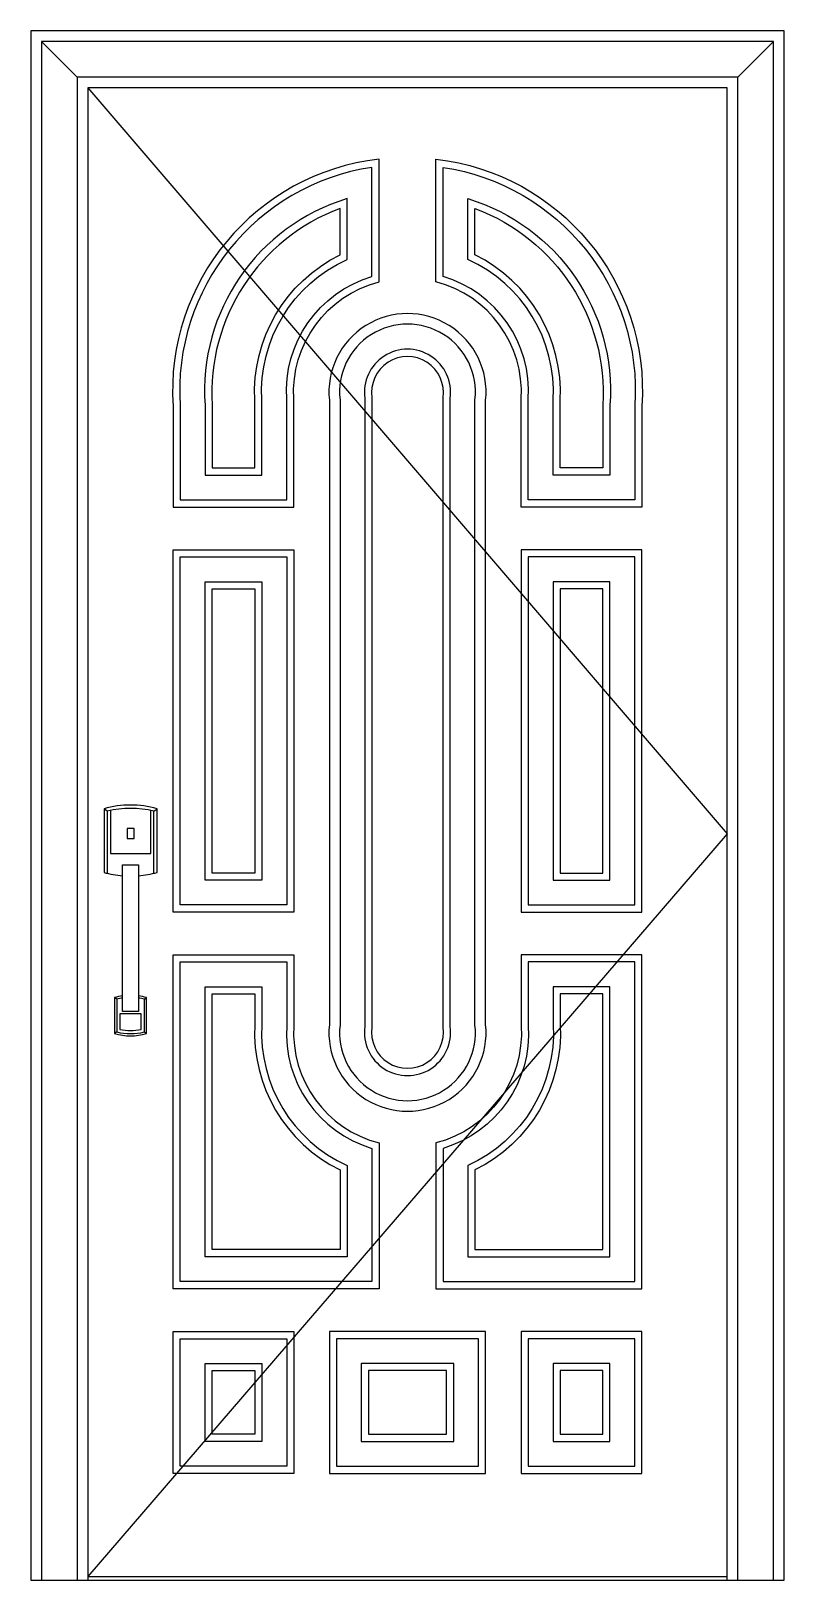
# Model space of a CAD drawing. Header units: metres. Extents: x 0 to 1060, y 0 to 2180.
import ezdxf

# ---------------------------------------------------------------- set-up
doc = ezdxf.new("R2010")
doc.units = ezdxf.units.M
for name, color, linetype in [('2', 2, 'Continuous'), ('3', 3, 'Continuous'), ('4', 4, 'Continuous'), ('7', 7, 'Continuous')]:
    doc.layers.add(name, color=color, linetype=linetype)

msp = doc.modelspace()

# ---------------------------------------------------------------- linework, layer by layer
at = {"layer": '2'}
msp.add_line((0, 0), (1060, 0), dxfattribs=at)
at = {"layer": '3'}
for p, q in [((65, 2115), (15, 2165)), ((995, 2115), (1045, 2165)), ((107.34, 1081.98), (102.86, 1085.42)), ((173.04, 1081.98), (177.52, 1085.42)), ((120.78, 817.44), (117.79, 819.74)), ((159.6, 817.44), (162.59, 819.74)), ((120.78, 771.27), (117.79, 768.97)), ((159.6, 771.27), (162.59, 768.97)), ((80, 5), (980, 5))]:
    msp.add_line(p, q, dxfattribs=at)
for points in [[(1045, 0), (1045, 2165), (15, 2165), (15, 0)], [(995, 0), (995, 2115), (65, 2115), (65, 0)], [(80, 2100), (980, 1050), (80, 5)], [(111.82, 1083.03), (111.82, 1022.32), (168.56, 1022.32), (168.56, 1083.03)]]:
    msp.add_lwpolyline(points, dxfattribs=at)
for points in [[(360, 1520), (360, 1661.7, -0.35), (480, 1834.49), (480, 1988.08, 0.39), (210, 1652.35), (210, 1520)], [(700, 1520), (700, 1661.7, 0.35), (580, 1834.49), (580, 1988.08, -0.39), (850, 1652.35), (850, 1520)], [(325, 1555), (325, 1660.72, -0.31), (445, 1858.58), (445, 1944.06, 0.35), (245, 1653.43), (245, 1555)], [(735, 1555), (735, 1660.72, 0.31), (615, 1858.58), (615, 1944.06, -0.35), (815, 1653.43), (815, 1555)], [(625, 780.97), (625, 1661.03, 1.12), (435, 1661.03), (435, 780.97, 1.12)], [(590, 778.85), (590, 1663.15, 1.15), (470, 1663.15), (470, 778.85, 1.15)], [(210, 420), (210, 870), (360, 870), (360, 780.3, 0.35), (480, 607.51), (480, 420)], [(700, 870), (700, 780.3, -0.35), (580, 607.51), (580, 420), (850, 420), (850, 870)], [(245, 455), (245, 835), (325, 835), (325, 781.28, 0.31), (445, 583.42), (445, 455)], [(735, 835), (735, 781.28, -0.31), (615, 583.42), (615, 455), (815, 455), (815, 835)], [(155.12, 796.6), (125.26, 796.6), (125.26, 774.85, 0.1), (155.12, 774.85), (155.12, 796.6)]]:
    msp.add_lwpolyline(points, format="xyb", close=True, dxfattribs=at)
for points in [[(210, 1440), (360, 1440), (360, 950), (210, 950)], [(700, 1440), (700, 950), (850, 950), (850, 1440)], [(245, 1405), (325, 1405), (325, 985), (245, 985)], [(735, 1405), (735, 985), (815, 985), (815, 1405)], [(210, 339.64), (360, 339.64), (360, 160.03), (210, 160.03)], [(430, 160.03), (630, 160.03), (630, 339.64), (430, 339.64)], [(700, 339.64), (700, 160.03), (850, 160.03), (850, 339.64)], [(245, 304.64), (325, 304.64), (325, 195.03), (245, 195.03)], [(465, 195.03), (595, 195.03), (595, 304.64), (465, 304.64)], [(735, 304.64), (735, 195.03), (815, 195.03), (815, 304.64)]]:
    msp.add_lwpolyline(points, close=True, dxfattribs=at)
for points in [[(173.04, 994.67), (173.04, 1081.98, 0.12), (107.34, 1081.98), (107.34, 994.67)], [(128.99, 819.04, 0.03), (120.78, 817.44), (120.78, 771.27, 0.12), (159.6, 771.27), (159.6, 817.44, 0.03), (151.39, 819.04)]]:
    msp.add_lwpolyline(points, format="xyb", dxfattribs=at)
at = {"layer": '4'}
msp.add_lwpolyline([(1060, 0), (1060, 2180), (0, 2180), (0, 0)], dxfattribs=at)
at = {"layer": '7'}
msp.add_lwpolyline([(980, 0), (980, 2100), (80, 2100), (80, 0)], dxfattribs=at)
for points in [[(370, 1510), (370, 1662, -0.36), (490, 1826.93), (490, 1999.57, 0.4), (200, 1652.06), (200, 1510)], [(690, 1510), (690, 1662, 0.36), (570, 1826.93), (570, 1999.57, -0.4), (860, 1652.06), (860, 1510)], [(315, 1565), (315, 1660.46, -0.3), (435, 1864.91), (435, 1930.11, 0.33), (255, 1653.74), (255, 1565)], [(745, 1565), (745, 1660.46, 0.3), (625, 1864.91), (625, 1930.11, -0.33), (805, 1653.74), (805, 1565)], [(640, 781.76), (640, 1660.24, 1.11), (420, 1660.24), (420, 781.76, 1.11)], [(580, 778.13), (580, 1663.87, 1.16), (480, 1663.87), (480, 778.13, 1.16)], [(200, 410), (200, 880), (370, 880), (370, 780, 0.36), (490, 615.07), (490, 410)], [(690, 880), (690, 780, -0.36), (570, 615.07), (570, 410), (860, 410), (860, 880)], [(255, 465), (255, 825), (315, 825), (315, 781.54, 0.3), (435, 577.09), (435, 465)], [(745, 825), (745, 781.54, -0.3), (625, 577.09), (625, 465), (805, 465), (805, 825)]]:
    msp.add_lwpolyline(points, format="xyb", close=True, dxfattribs=at)
for points in [[(200, 1450), (370, 1450), (370, 940), (200, 940)], [(690, 1450), (690, 940), (860, 940), (860, 1450)], [(255, 1395), (315, 1395), (315, 995), (255, 995)], [(745, 1395), (745, 995), (805, 995), (805, 1395)], [(135.27, 1043.66), (145.11, 1043.66), (145.11, 1057.7), (135.27, 1057.7)], [(128.99, 800.14), (128.99, 1006.4), (151.39, 1006.4), (151.39, 800.14)], [(200, 349.64), (370, 349.64), (370, 150.03), (200, 150.03)], [(420, 150.03), (640, 150.03), (640, 349.64), (420, 349.64)], [(690, 349.64), (690, 150.03), (860, 150.03), (860, 349.64)], [(255, 294.64), (315, 294.64), (315, 205.03), (255, 205.03)], [(475, 205.03), (585, 205.03), (585, 294.64), (475, 294.64)], [(745, 294.64), (745, 205.03), (805, 205.03), (805, 294.64)]]:
    msp.add_lwpolyline(points, close=True, dxfattribs=at)
for points in [[(151.39, 991.17, 0.05), (177.52, 995.84), (177.52, 1085.42, 0.14), (102.86, 1085.42), (102.86, 995.84, 0.05), (128.99, 991.17, 0.05)], [(128.99, 822.06, 0.03), (117.79, 819.74), (117.79, 768.97, 0.14), (162.59, 768.97), (162.59, 819.74, 0.03), (151.39, 822.06)]]:
    msp.add_lwpolyline(points, format="xyb", dxfattribs=at)

doc.saveas('drawing.dxf')
